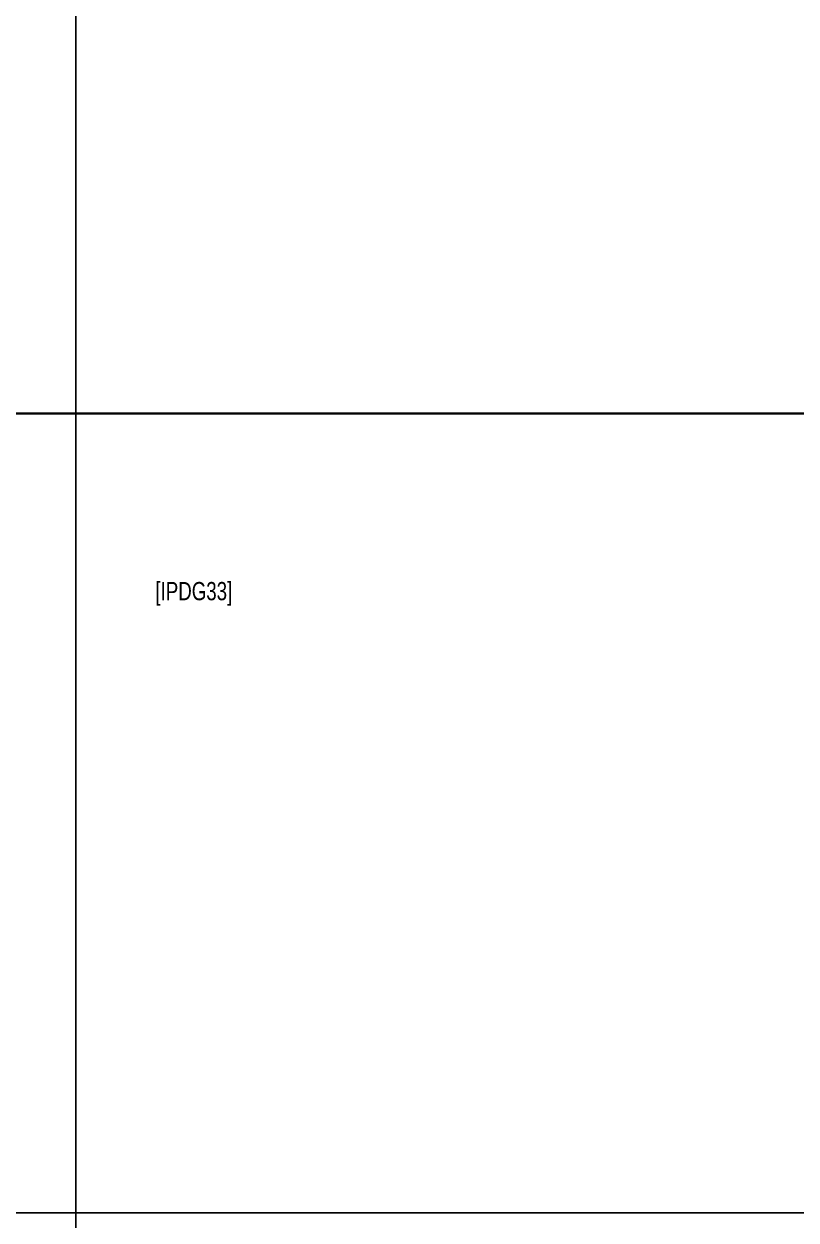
# Model space of a CAD drawing. Header units: metres. Extents: x 75097 to 220762, y -1557923 to -1361206.
# Drawn here: x 108078 to 112315, y -1469678 to -1463116 of the extents above; entities that cross this region are included whole.
import ezdxf

# ---------------------------------------------------------------- set-up
doc = ezdxf.new("R2010")
doc.units = ezdxf.units.M
doc.layers.get('0').update_dxf_attribs({"lineweight": 0})
doc.layers.add('A-100 - Copy$0$72_EGR_BASE_TEXT', color=8, linetype='Continuous', lineweight=0)
doc.layers.add('E-LG', color=245, linetype='Continuous', lineweight=30)
doc.layers.add('A-100 - Copy$0$axes', color=8, linetype='Continuous')
doc.styles.add('A-100 - Copy$0$X3G_ENTITY_2587EA', font='swisscl.ttf', dxfattribs={"height": 200})

# ---------------------------------------------------------------- blocks, each defined once
blk = doc.blocks.new('A-100 - Copy')
at = {"layer": 'A-100 - Copy$0$axes'}
for p, q in [((108363.3, -1477297.4, 0), (108363.3, -1366691.8, 0)), ((215795, -1469637.7, 2.4), (83877.8, -1469637.7, 2.4))]:
    blk.add_line(p, q, dxfattribs=at)
at = {"layer": 'A-100 - Copy$0$72_EGR_BASE_TEXT', "insert": (109010.7, -1466177.5, 2.4), "char_height": 100, "attachment_point": 2, "style": 'A-100 - Copy$0$X3G_ENTITY_2587EA'}
blk.add_mtext('[IPDG33]', dxfattribs=at)

msp = doc.modelspace()

# ---------------------------------------------------------------- linework, layer by layer
at = {"layer": 'E-LG', "color": 1}
msp.add_lwpolyline([(95918.6, -1465252.9), (115237, -1465252.9), (115237, -1465905.8), (115312.2, -1465951), (115227.4, -1465994.9), (115227.4, -1468887.4), (115353.3, -1468943.6), (115222.3, -1468991.3), (115222.3, -1469278.5), (117688, -1469278.5), (117688, -1457043.1), (117707.4, -1457137.3), (119892.6, -1457137.3), (120092.1, -1457027.5), (120092.1, -1469278.5), (145729.7, -1469278.5), (145828.3, -1469612.5), (145828.3, -1469267.5), (145828.3, -1465482), (145334.4, -1465482), (145278.1, -1465376.4)], dxfattribs=at)

# ---------------------------------------------------------------- next in the draw order: block references
msp.add_blockref('A-100 - Copy', (0, 0))

doc.saveas('drawing.dxf')
